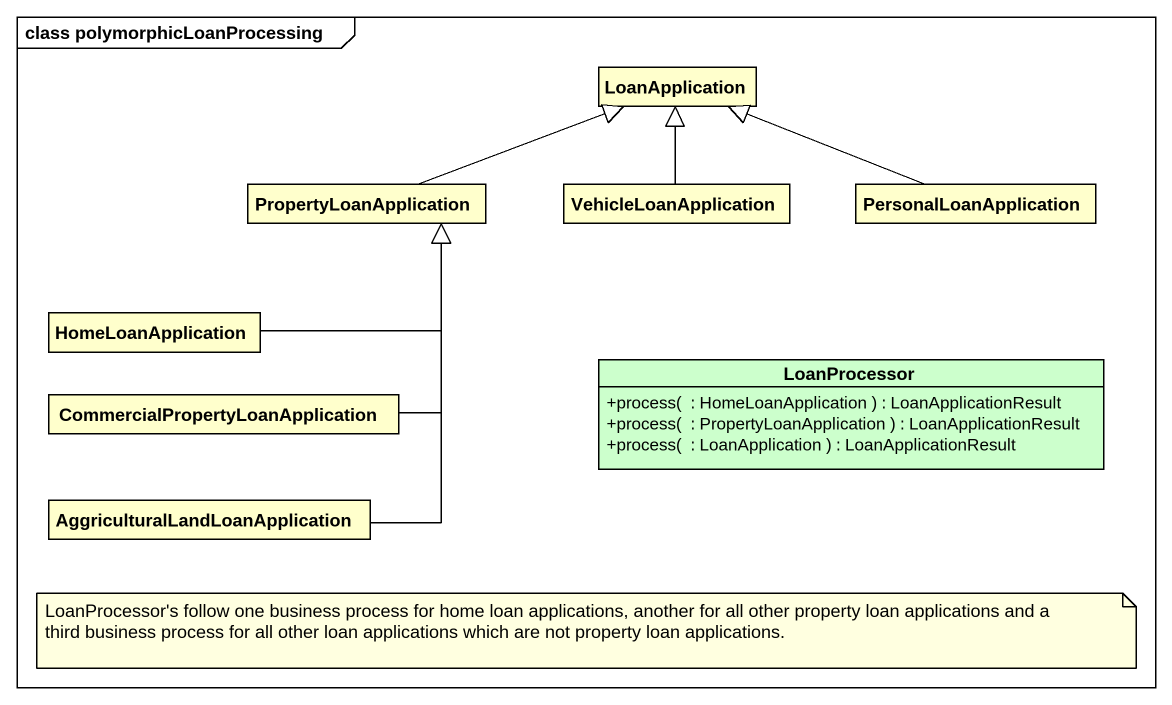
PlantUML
@startuml
mainframe class polymorphicLoanProcessing
hide circle
hide empty members
skinparam classAttributeIconSize 0
class LoanApplication #FFFFCC
class PropertyLoanApplication #FFFFCC
class VehicleLoanApplication #FFFFCC
class PersonalLoanApplication #FFFFCC
class HomeLoanApplication #FFFFCC
class LoanProcessor #CCFFCC {
  +process(  : HomeLoanApplication ) : LoanApplicationResult
  +process(  : PropertyLoanApplication ) : LoanApplicationResult
  +process(  : LoanApplication ) : LoanApplicationResult
}
class "CommercialPropertyLoanApplication" as CommercialPropertyLoanApplic #FFFFCC
class "AggriculturalLandLoanApplication" as AggriculturalLandLoanApplica #FFFFCC
PropertyLoanApplication -right-|> LoanApplication
VehicleLoanApplication -up-|> LoanApplication
PersonalLoanApplication -left-|> LoanApplication
HomeLoanApplication -up-|> PropertyLoanApplication
CommercialPropertyLoanApplic -up-|> PropertyLoanApplication
AggriculturalLandLoanApplica -up-|> PropertyLoanApplication
note as N1
  LoanProcessor's follow one business process for home loan applications, another for all other property loan applications and a third business process for all other loan applications which are not property loan applications.
end note
@enduml
